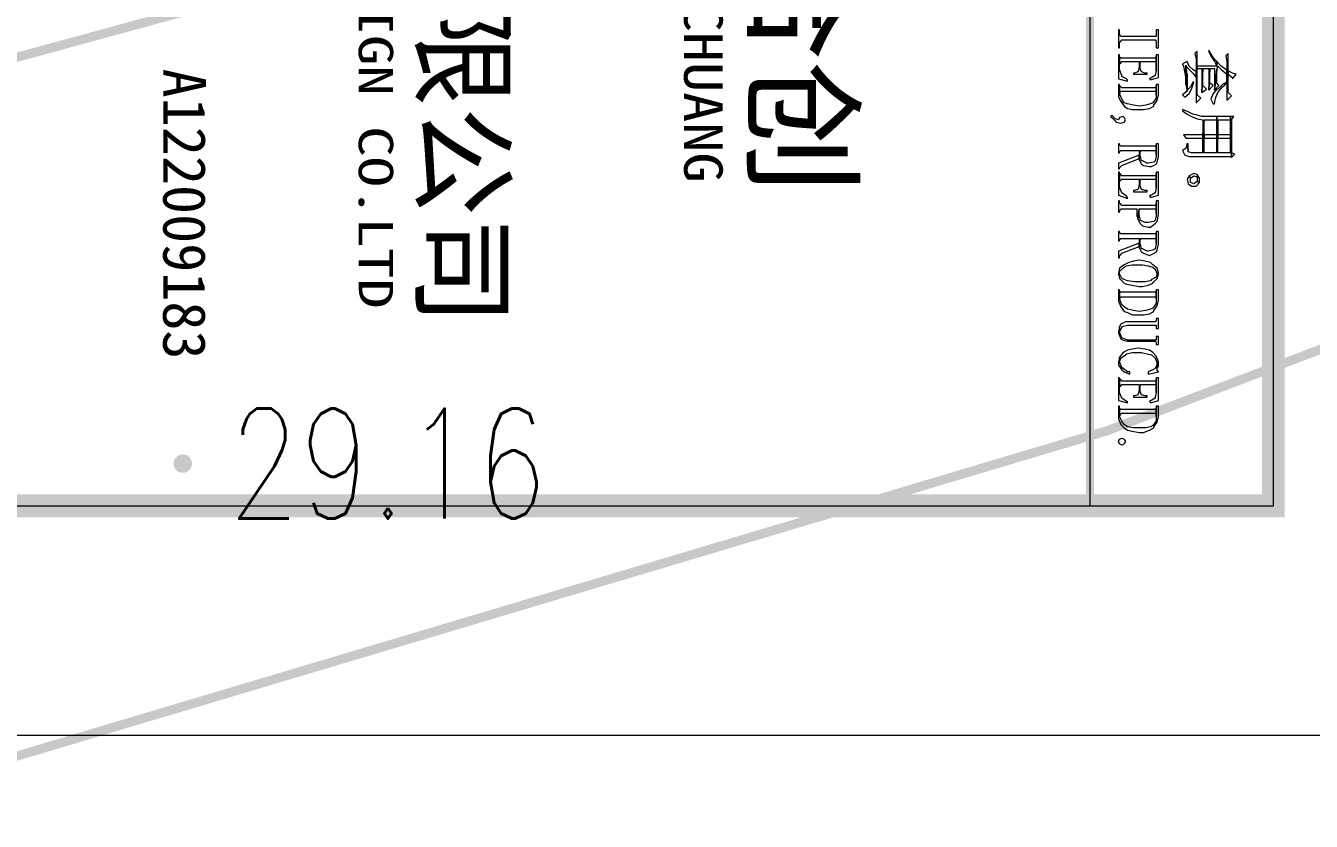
# Model space of a CAD drawing. Header units: millimetres. Extents: x -53295381 to 181933601, y -165 to 204541444.
# Drawn here: x 51576611 to 51604635, y 20956885 to 20974234 of the extents above; entities that cross this region are included whole.
import ezdxf

# ---------------------------------------------------------------- set-up
doc = ezdxf.new("R2010")
doc.units = ezdxf.units.MM
doc.header["$LTSCALE"] = 1000
for name, color, linetype in [('PP-COM', 7, 'Continuous'), ('地形', 253, 'Continuous'), ('标注', 3, 'Continuous')]:
    doc.layers.add(name, color=color, linetype=linetype)
doc.layers.add('PUB_TITLE', color=7, linetype='Continuous', lineweight=20)
doc.styles.add('C', font='c.shx', dxfattribs={"width": 0.75, "height": 3, "bigfont": 'hzk.shx'})
doc.styles.add('HZ', font='rs.shx', dxfattribs={"width": 0.8, "bigfont": 'hztxt.shx'})
doc.styles.add('图标黑体', font='simhei.ttf', dxfattribs={"width": 0.7})
doc.styles.add('宋体', font='')
doc.styles.get('宋体').set_extended_font_data('宋体')
doc.dimstyles.new('1', dxfattribs={"dimtxt": 1.5, "dimasz": 2, "dimexe": 1, "dimexo": 0.2, "dimgap": 0.5, "dimtad": 1, "dimdec": 1, "dimzin": 0, "dimdsep": 46, "dimtxsty": '宋体', "dimcen": 0.2, "dimclrd": 3, "dimclre": 3, "dimclrt": 3, "dimadec": 0, "dimazin": 0, "dimtfac": 1, "dimtdec": 1, "dimtofl": 0, "dimtmove": 2, "dimatfit": 3, "dimfxl": 0, "dimtolj": 1, "dimtzin": 0, "dimarcsym": 0})

# ---------------------------------------------------------------- blocks, each defined once
blk = doc.blocks.new('gc200')
at = {"const_width": 0.2}
blk.add_lwpolyline([(-0.1, 0, 1), (0.1, 0, 1)], format="xyb", close=True, dxfattribs=at)
blk = doc.blocks.new('*D53')
at = {"color": 3, "lineweight": -2}
for start, end in [(39.44823, 48.89645), (341.10355, 350.55177)]:
    blk.add_arc((1344.218, 1910.564), 16.999, start, end, dxfattribs=at)
at = {"color": 3}
for points in [[(1357.728, 1921.631), (1356.961, 1921.099), (1358.94, 1919.064)], [(1360.522, 1907.812), (1361.452, 1907.735), (1361.217, 1910.564)]]:
    blk.add_solid(points, dxfattribs=at)
at = {"layer": 'Defpoints', "color": 0}
for p in [(1395.655, 1940.261), (1360.959, 1913.516), (1344.218, 1910.564), (1344.218, 1910.564), (1403.612, 1910.564)]:
    blk.add_point(p, dxfattribs=at)
at = {"color": 3, "insert": (1362.57, 1915.482), "char_height": 3, "attachment_point": 5, "rotation": 285, "style": 'HZ'}
blk.add_mtext('\\A1;α/3', dxfattribs=at)
blk = doc.blocks.new('*D54')
at = {"color": 3, "lineweight": -2}
blk.add_arc((1344.218, 1910.564), 28.56, 5.61939, 84.38061, dxfattribs=at)
at = {"color": 3}
for points in [[(1346.992, 1938.522), (1347.038, 1939.454), (1344.218, 1939.125)], [(1373.108, 1913.384), (1372.175, 1913.338), (1372.779, 1910.564)]]:
    blk.add_solid(points, dxfattribs=at)
at = {"layer": 'Defpoints', "color": 0}
for p in [(1344.218, 1969.958), (1368.952, 1924.845), (1344.218, 1910.564), (1344.218, 1910.564), (1403.612, 1910.564)]:
    blk.add_point(p, dxfattribs=at)
at = {"color": 3, "insert": (1365.828, 1932.174), "char_height": 3, "attachment_point": 5, "rotation": 315, "style": 'HZ'}
blk.add_mtext('\\A1;α', dxfattribs=at)
blk = doc.blocks.new('*D55')
at = {"color": 3, "lineweight": -2}
for start, end in [(69.4333, 78.8666), (11.1334, 20.5667)]:
    blk.add_arc((1344.218, 1910.564), 17.026, start, end, dxfattribs=at)
at = {"color": 3}
for points in [[(1350.399, 1926.927), (1350, 1926.083), (1352.731, 1925.309)], [(1359.737, 1916.346), (1360.581, 1916.745), (1358.963, 1919.077)]]:
    blk.add_solid(points, dxfattribs=at)
at = {"layer": 'Defpoints', "color": 0}
for p in [(1373.915, 1962.001), (1395.655, 1940.261), (1355.162, 1923.607), (1344.218, 1910.564), (1344.218, 1910.564)]:
    blk.add_point(p, dxfattribs=at)
at = {"color": 3, "insert": (1358.072, 1924.056), "char_height": 3, "attachment_point": 5, "rotation": 314.2422, "style": 'HZ'}
blk.add_mtext('\\A1;α/3', dxfattribs=at)
blk = doc.blocks.new('*D27')
at = {"color": 3, "lineweight": -2}
for start, end in [(99.4333, 108.8666), (41.1334, 50.5667)]:
    blk.add_arc((1344.218, 1910.564), 17.026, start, end, dxfattribs=at)
at = {"color": 3}
for points in [[(1341.389, 1927.825), (1341.466, 1926.895), (1344.218, 1927.59)], [(1354.767, 1923.331), (1355.299, 1924.098), (1352.731, 1925.309)]]:
    blk.add_solid(points, dxfattribs=at)
at = {"layer": 'Defpoints', "color": 0}
for p in [(1344.218, 1969.958), (1373.915, 1962.001), (1350.042, 1926.563), (1344.218, 1910.564), (1344.218, 1910.564)]:
    blk.add_point(p, dxfattribs=at)
at = {"color": 3, "insert": (1349.143, 1928.942), "char_height": 3, "attachment_point": 5, "rotation": 345, "style": 'HZ'}
blk.add_mtext('\\A1;α/3', dxfattribs=at)
blk = doc.blocks.new('*D35')
at = {"layer": 'Defpoints', "color": 0}
for p in [(1319.577, 1812.569), (1317.437, 1800.401), (1286.683, 1796.73), (1303.739, 1796.73), (1303.739, 1796.73)]:
    blk.add_point(p, dxfattribs=at)
at = {"layer": '标注', "color": 3, "lineweight": -2}
blk.add_line((1305.739, 1796.73), (1319.92, 1796.73), dxfattribs=at)
for start, end in [(56.3312, 67.66239), (337.33761, 348.6688)]:
    blk.add_arc((1303.739, 1796.73), 14.181, start, end, dxfattribs=at)
at = {"layer": '标注', "color": 3}
for points in [[(1311.896, 1808.894), (1311.305, 1808.172), (1313.766, 1806.758)], [(1317.179, 1793.99), (1318.108, 1793.898), (1317.92, 1796.73)]]:
    blk.add_solid(points, dxfattribs=at)
at = {"layer": '标注', "color": 3, "insert": (1318.688, 1802.922), "char_height": 3, "attachment_point": 5, "rotation": 292.5, "style": 'C'}
blk.add_mtext('\\A1;45°', dxfattribs=at)
blk = doc.blocks.new('中联合创')
h = blk.add_hatch()
h.set_pattern_fill('ANSI31', color=140, scale=50, angle=359.98)
h.set_pattern_definition([(44.98, (-59145.75, -52060.4), (-56.107005, 56.14619), [])])
h.paths.add_polyline_path([(96680, -294568, 0.414214), (95973, -294568), (90944, -299594, 0.414214), (90943, -300333, 0.414222), (91681, -300333), (95378, -296639, -0.66944), (97426, -297493), (97410, -301633, 0.66944), (97581, -301704), (100345, -298942, 0.414214), (100345, -298235)])
h.paths.add_polyline_path([(95099, -298522, 0.66944), (94587, -298309), (88195, -304696, 0.414214), (88195, -305403), (90242, -307452, 0.414214), (90949, -307452), (94731, -303673, 0.198007), (95082, -302829)])
h = blk.add_hatch()
h.set_pattern_fill('ANSI31', color=152, scale=50)
h.set_pattern_definition([(45, (-59145.75, -52060.4), (-56.1266, 56.1266), [])])
h.paths.add_polyline_path([(102244, -298550, 0.414214), (101537, -298550), (97756, -302329, 0.198007), (97404, -303173), (97388, -307480, 0.66944), (97900, -307693), (104291, -301306, 0.414214), (104291, -300599)])
h.paths.add_polyline_path([(95076, -304369, 0.66944), (94906, -304298), (92142, -307060, 0.414214), (92142, -307767), (95806, -311434, 0.414214), (96514, -311434), (102532, -305420, 0.414214), (102532, -304681, 0.414222), (101794, -304680), (97109, -309363, -0.66944), (95061, -308509)])
at = {"color": 140}
for p, q in [((95973, -294568), (90944, -299594)), ((96680, -294568), (100345, -298235)), ((95378, -296639), (91681, -300333)), ((97426, -297493), (97410, -301633)), ((94587, -298309), (88195, -304696)), ((95099, -298522), (95082, -302829)), ((100345, -298942), (97581, -301704)), ((90943, -300333), (90943, -300333)), ((90949, -307452), (94731, -303673)), ((88195, -305403), (90242, -307452))]:
    blk.add_line(p, q, dxfattribs=at)
at = {"color": 152}
for p, q in [((101537, -298550), (97756, -302329)), ((104291, -300599), (102244, -298550)), ((97900, -307693), (104291, -301306)), ((97388, -307480), (97404, -303173)), ((92142, -307060), (94906, -304298)), ((95061, -308509), (95076, -304369)), ((97109, -309363), (101794, -304680)), ((96514, -311434), (102532, -305420)), ((101543, -305669), (101543, -305669)), ((95806, -311434), (92142, -307767))]:
    blk.add_line(p, q, dxfattribs=at)
at = {"color": 140}
for centre, radius, start, end in [((96326, -294921), 500, 44.98059, 134.98059), ((96226, -297488), 1200, 359.78089, 134.98059), ((94799, -298521), 300, 359.78089, 134.98059), ((99991, -298589), 500, 314.98059, 44.98059), ((91313, -299963), 522, 134.98059, 224.98059), ((91313, -299964), 522, 224.98059, 314.98059), ((97510, -301633), 100, 179.78089, 314.98059), ((93882, -302824), 1200, 314.98059, 359.78089), ((88549, -305050), 500, 134.98059, 224.98059), ((90596, -307098), 500, 224.98059, 314.98059)]:
    blk.add_arc(centre, radius, start, end, dxfattribs=at)
at = {"color": 152}
for centre, radius, start, end in [((101891, -298904), 500, 44.98059, 134.98059), ((103938, -300952), 500, 314.98059, 44.98059), ((98604, -303178), 1200, 134.98059, 179.78089), ((94976, -304369), 100, 359.78089, 134.98059), ((102163, -305050), 522, 44.98059, 134.98059), ((102163, -305050), 522, 314.98059, 44.98059), ((92495, -307413), 500, 134.98059, 224.98059), ((97688, -307481), 300, 179.78089, 314.98059), ((96261, -308514), 1200, 179.78089, 314.98059), ((96160, -311081), 500, 224.98059, 314.98059)]:
    blk.add_arc(centre, radius, start, end, dxfattribs=at)
at = {"layer": 'PUB_TITLE', "style": '图标黑体'}
for s, height, width, p in [('中联合创', 6000, 1.06, (109801, -304400)), ('ZHONGLIANHECHUANG', 2500, 1.15, (110471, -309084))]:
    blk.add_text(s, height=height, dxfattribs=dict(at, width=width)).set_placement(p)
blk = doc.blocks.new('2015AACI_TQ_A2')
at = {"layer": 'PUB_TITLE'}
for points in [[(-6000, 39200), (0, 39200), (0, 40000), (-6000, 40000)], [(-6000, 0), (0, 0), (0, 40000), (-6000, 40000)]]:
    blk.add_lwpolyline(points, close=True, dxfattribs=at)
at = {"layer": 'PUB_TITLE', "lineweight": 0}
for points in [[(-1788.2, 39817.7), (-1803.2, 39802.7), (-1882.8, 39802.7), (-1897.7, 39802.7), (-1972.4, 39802.7), (-1962.4, 39792.8), (-1937.5, 39797.8), (-1902.7, 39797.8), (-1843, 39797.8), (-1768.3, 39797.8)], [(-1902.7, 39797.8), (-1902.7, 39792.8), (-1917.6, 39772.9), (-1937.5, 39753), (-1917.6, 39753), (-1917.6, 39668.4), (-1907.7, 39668.4), (-1907.7, 39688.3), (-1803.2, 39688.3), (-1907.7, 39693.3), (-1907.7, 39718.1), (-1813.1, 39718.1), (-1907.7, 39723.1), (-1907.7, 39743), (-1813.1, 39743), (-1902.7, 39753), (-1917.6, 39758), (-1917.6, 39758), (-1902.7, 39772.9), (-1882.8, 39797.8), (-1848, 39797.8)], [(-1843, 39797.8), (-1902.7, 39797.8), (-1848, 39797.8), (-1838, 39777.9), (-1818.1, 39758), (-1818.1, 39753), (-1798.2, 39738), (-1773.3, 39728.1), (-1773.3, 39728.1), (-1753.4, 39738), (-1753.4, 39743), (-1753.4, 39743), (-1778.3, 39748), (-1803.2, 39758), (-1808.1, 39762.9), (-1828, 39777.9)], [(-1882.8, 39837.6), (-1887.8, 39822.6), (-1897.7, 39802.7), (-1882.8, 39802.7), (-1867.9, 39822.6), (-1862.9, 39822.6)], [(-1698.7, 39827.6), (-1698.7, 39812.7), (-1539.4, 39812.7), (-1539.4, 39758), (-1604.1, 39758), (-1698.7, 39753), (-1619, 39753), (-1539.4, 39753), (-1539.4, 39698.2), (-1604.1, 39698.2), (-1619, 39698.2), (-1683.7, 39698.2), (-1619, 39693.3), (-1539.4, 39693.3), (-1539.4, 39643.5), (-1544.4, 39628.6), (-1549.4, 39628.6), (-1579.2, 39623.6), (-1559.3, 39618.6), (-1549.4, 39603.7), (-1529.5, 39613.6), (-1524.5, 39633.5), (-1524.5, 39812.7), (-1519.5, 39817.7), (-1683.7, 39817.7)], [(-1698.7, 39812.7), (-1698.7, 39787.8), (-1698.7, 39753), (-1604.1, 39758), (-1683.7, 39758), (-1683.7, 39812.7), (-1619, 39812.7), (-1604.1, 39812.7), (-1539.4, 39812.7)], [(-1534.5, 39832.6), (-1539.4, 39817.7), (-1683.7, 39817.7), (-1519.5, 39817.7)], [(-1604.1, 39812.7), (-1619, 39812.7), (-1619, 39758), (-1683.7, 39758), (-1604.1, 39758)], [(-1937.5, 39753), (-1942.5, 39748), (-1962.4, 39733.1), (-1987.3, 39718.1), (-1982.3, 39718.1), (-1982.3, 39718.1), (-1962.4, 39728.1), (-1937.5, 39743), (-1917.6, 39753)], [(-1833, 39762.9), (-1843, 39753), (-1902.7, 39753), (-1813.1, 39743)], [(-1698.7, 39753), (-1698.7, 39738), (-1698.7, 39713.2), (-1698.7, 39688.3), (-1703.6, 39668.4), (-1708.6, 39648.5), (-1718.6, 39628.6), (-1728.5, 39603.7), (-1728.5, 39603.7), (-1723.5, 39603.7), (-1708.6, 39623.6), (-1698.7, 39643.5), (-1688.7, 39668.4), (-1683.7, 39693.3), (-1619, 39693.3), (-1683.7, 39698.2), (-1683.7, 39698.2), (-1683.7, 39718.1), (-1683.7, 39753), (-1619, 39753)], [(-1619, 39753), (-1619, 39698.2), (-1604.1, 39698.2), (-1604.1, 39753), (-1539.4, 39753)], [(-1778.3, 39683.3), (-1793.2, 39668.4), (-1907.7, 39668.4), (-1917.6, 39668.4), (-1982.3, 39668.4), (-1972.4, 39658.4), (-1952.5, 39663.4), (-1892.7, 39663.4), (-1867.9, 39663.4), (-1758.4, 39663.4)], [(-1833, 39738), (-1843, 39723.1), (-1907.7, 39723.1), (-1813.1, 39718.1)], [(-1818.1, 39708.2), (-1833, 39693.3), (-1907.7, 39693.3), (-1803.2, 39688.3)], [(-1619, 39693.3), (-1619, 39688.3), (-1619, 39668.4), (-1619, 39643.5), (-1619, 39608.7), (-1604.1, 39618.6), (-1604.1, 39618.6), (-1604.1, 39633.5), (-1604.1, 39658.4), (-1604.1, 39693.3), (-1539.4, 39693.3)], [(-1867.9, 39663.4), (-1892.7, 39663.4), (-1902.7, 39648.5), (-1917.6, 39633.5), (-1917.6, 39633.5), (-1937.5, 39623.6), (-1927.6, 39603.7), (-1917.6, 39608.7), (-1887.8, 39613.6), (-1887.8, 39613.6), (-1862.9, 39618.6), (-1838, 39618.6), (-1922.6, 39618.6), (-1912.6, 39623.6), (-1892.7, 39643.5), (-1887.8, 39648.5)], [(-1848, 39653.5), (-1848, 39648.5), (-1828, 39638.5), (-1813.1, 39623.6), (-1818.1, 39623.6), (-1833, 39623.6), (-1852.9, 39623.6), (-1882.8, 39623.6), (-1808.1, 39623.6), (-1793.2, 39603.7), (-1783.3, 39613.6), (-1783.3, 39613.6), (-1798.2, 39633.5), (-1798.2, 39633.5), (-1818.1, 39643.5)], [(-1579.2, 39628.6), (-1579.2, 39623.6), (-1549.4, 39628.6)], [(-1430, 39678.3), (-1444.9, 39668.4), (-1449.9, 39653.5), (-1439.9, 39633.5), (-1430, 39638.5), (-1439.9, 39653.5), (-1434.9, 39668.4), (-1415, 39668.4), (-1410.1, 39678.3)], [(-1410.1, 39678.3), (-1415, 39668.4), (-1405.1, 39653.5), (-1410.1, 39638.5), (-1430, 39638.5), (-1439.9, 39633.5), (-1425, 39623.6), (-1405.1, 39628.6), (-1395.1, 39643.5), (-1395.1, 39663.4)], [(-1882.8, 39623.6), (-1922.6, 39618.6), (-1838, 39618.6), (-1808.1, 39623.6)], [(-1997.2, 39499.2), (-2076.9, 39499.2), (-2076.9, 39489.2), (-2057, 39489.2), (-2047, 39489.2), (-2047, 39484.3), (-2047, 39340), (-2047, 39335), (-2057, 39330), (-2076.9, 39330), (-2076.9, 39325), (-1997.2, 39325), (-1997.2, 39330), (-2022.1, 39330), (-2027.1, 39335), (-2032.1, 39340), (-2032.1, 39484.3), (-2027.1, 39489.2), (-2022.1, 39489.2), (-1997.2, 39489.2)], [(-1867.9, 39499.2), (-1967.4, 39499.2), (-1967.4, 39489.2), (-1962.4, 39489.2), (-1897.7, 39489.2), (-1877.8, 39484.3), (-1877.8, 39484.3), (-1862.9, 39459.4), (-1857.9, 39464.4)], [(-1962.4, 39489.2), (-1952.5, 39489.2), (-1952.5, 39484.3), (-1952.5, 39340), (-1952.5, 39335), (-1957.4, 39330), (-1927.6, 39330), (-1932.5, 39335), (-1937.5, 39340), (-1937.5, 39414.6), (-1907.7, 39414.6), (-1937.5, 39419.6), (-1937.5, 39484.3), (-1932.5, 39489.2), (-1927.6, 39489.2), (-1897.7, 39489.2)], [(-1793.2, 39499.2), (-1838, 39499.2), (-1838, 39489.2), (-1833, 39489.2), (-1793.2, 39489.2), (-1778.3, 39489.2), (-1758.4, 39474.3), (-1753.4, 39464.4), (-1748.4, 39444.5), (-1743.5, 39414.6), (-1748.4, 39389.7), (-1753.4, 39364.8), (-1758.4, 39349.9), (-1773.3, 39340), (-1798.2, 39330), (-1833, 39330), (-1838, 39330), (-1838, 39325), (-1798.2, 39325), (-1783.3, 39325), (-1763.4, 39335), (-1743.5, 39349.9), (-1733.5, 39364.8), (-1728.5, 39384.7), (-1728.5, 39414.6), (-1728.5, 39434.5), (-1733.5, 39459.4), (-1743.5, 39479.3), (-1748.4, 39479.3), (-1768.3, 39494.2)], [(-1833, 39489.2), (-1828, 39489.2), (-1823.1, 39484.3), (-1823.1, 39340), (-1828, 39335), (-1833, 39330), (-1798.2, 39330), (-1808.1, 39335), (-1808.1, 39340), (-1808.1, 39484.3), (-1803.2, 39489.2), (-1793.2, 39489.2)], [(-1524.5, 39499.2), (-1579.2, 39499.2), (-1579.2, 39489.2), (-1574.3, 39489.2), (-1529.5, 39489.2), (-1524.5, 39489.2), (-1504.6, 39484.3), (-1499.6, 39479.3), (-1494.6, 39454.4), (-1494.6, 39449.4), (-1504.6, 39429.5), (-1504.6, 39424.6), (-1529.5, 39419.6), (-1549.4, 39419.6), (-1509.6, 39414.6), (-1489.7, 39424.6), (-1484.7, 39434.5), (-1479.7, 39459.4), (-1479.7, 39469.3), (-1489.7, 39489.2), (-1499.6, 39494.2)], [(-1574.3, 39489.2), (-1569.3, 39489.2), (-1569.3, 39484.3), (-1569.3, 39340), (-1569.3, 39335), (-1574.3, 39330), (-1579.2, 39330), (-1579.2, 39325), (-1539.4, 39325), (-1539.4, 39330), (-1544.4, 39330), (-1549.4, 39335), (-1549.4, 39340), (-1549.4, 39414.6), (-1529.5, 39414.6), (-1514.6, 39414.6), (-1509.6, 39414.6), (-1549.4, 39419.6), (-1549.4, 39484.3), (-1549.4, 39489.2), (-1544.4, 39489.2), (-1529.5, 39489.2)], [(-1355.3, 39499.2), (-1454.8, 39499.2), (-1454.8, 39489.2), (-1449.9, 39489.2), (-1385.2, 39489.2), (-1365.3, 39484.3), (-1365.3, 39484.3), (-1350.3, 39459.4), (-1345.4, 39464.4)], [(-1449.9, 39489.2), (-1444.9, 39489.2), (-1439.9, 39484.3), (-1439.9, 39340), (-1444.9, 39335), (-1449.9, 39330), (-1415, 39330), (-1420, 39335), (-1425, 39340), (-1425, 39414.6), (-1395.1, 39414.6), (-1425, 39419.6), (-1425, 39484.3), (-1420, 39489.2), (-1415, 39489.2), (-1385.2, 39489.2)], [(-1270.7, 39499.2), (-1330.4, 39499.2), (-1330.4, 39489.2), (-1320.5, 39489.2), (-1275.7, 39489.2), (-1265.7, 39489.2), (-1245.8, 39484.3), (-1240.9, 39479.3), (-1235.9, 39454.4), (-1235.9, 39439.5), (-1245.8, 39419.6), (-1250.8, 39419.6), (-1270.7, 39414.6), (-1295.6, 39414.6), (-1250.8, 39409.6), (-1230.9, 39419.6), (-1221, 39429.5), (-1216, 39454.4), (-1216, 39464.4), (-1230.9, 39484.3), (-1240.9, 39494.2)], [(-1320.5, 39489.2), (-1315.5, 39489.2), (-1310.5, 39484.3), (-1310.5, 39340), (-1315.5, 39335), (-1320.5, 39330), (-1330.4, 39330), (-1330.4, 39325), (-1280.7, 39325), (-1280.7, 39330), (-1285.6, 39330), (-1295.6, 39335), (-1295.6, 39340), (-1295.6, 39404.6), (-1265.7, 39404.6), (-1250.8, 39409.6), (-1295.6, 39414.6), (-1295.6, 39484.3), (-1295.6, 39489.2), (-1285.6, 39489.2), (-1275.7, 39489.2)], [(-1141.3, 39499.2), (-1196.1, 39499.2), (-1196.1, 39489.2), (-1191.1, 39489.2), (-1146.3, 39489.2), (-1141.3, 39489.2), (-1121.4, 39484.3), (-1116.5, 39479.3), (-1111.5, 39454.4), (-1111.5, 39449.4), (-1121.4, 39429.5), (-1121.4, 39424.6), (-1146.3, 39419.6), (-1166.2, 39419.6), (-1126.4, 39414.6), (-1106.5, 39424.6), (-1101.5, 39434.5), (-1091.6, 39459.4), (-1096.6, 39469.3), (-1106.5, 39489.2), (-1116.5, 39494.2)], [(-1191.1, 39489.2), (-1186.1, 39489.2), (-1186.1, 39484.3), (-1186.1, 39340), (-1186.1, 39335), (-1191.1, 39330), (-1196.1, 39330), (-1196.1, 39325), (-1156.3, 39325), (-1156.3, 39330), (-1161.2, 39330), (-1166.2, 39335), (-1166.2, 39340), (-1166.2, 39414.6), (-1146.3, 39414.6), (-1131.4, 39414.6), (-1126.4, 39414.6), (-1166.2, 39419.6), (-1166.2, 39484.3), (-1166.2, 39489.2), (-1161.2, 39489.2), (-1146.3, 39489.2)], [(-1012, 39499.2), (-1016.9, 39499.2), (-1036.8, 39494.2), (-1051.8, 39474.3), (-1061.7, 39464.4), (-1066.7, 39439.5), (-1071.7, 39414.6), (-1066.7, 39389.7), (-1061.7, 39369.8), (-1051.8, 39349.9), (-1036.8, 39330), (-1012, 39325), (-1012, 39325), (-1012, 39330), (-1021.9, 39330), (-1041.8, 39349.9), (-1046.8, 39359.9), (-1051.8, 39384.7), (-1051.8, 39414.6), (-1051.8, 39429.5), (-1046.8, 39454.4), (-1041.8, 39474.3), (-1031.9, 39484.3), (-1012, 39494.2), (-992.1, 39494.2)], [(-992.1, 39494.2), (-1012, 39494.2), (-997, 39489.2), (-987.1, 39469.3), (-982.1, 39464.4), (-977.1, 39439.5), (-977.1, 39414.6), (-977.1, 39394.7), (-982.1, 39364.8), (-987.1, 39349.9), (-992.1, 39340), (-1012, 39330), (-1012, 39325), (-992.1, 39330), (-972.1, 39349.9), (-967.2, 39359.9), (-962.2, 39384.7), (-957.2, 39414.6), (-957.2, 39429.5), (-962.2, 39454.4), (-972.1, 39474.3), (-977.1, 39479.3)], [(-897.5, 39499.2), (-942.3, 39499.2), (-942.3, 39489.2), (-937.3, 39489.2), (-902.5, 39489.2), (-882.6, 39489.2), (-862.7, 39474.3), (-857.7, 39464.4), (-852.7, 39444.5), (-847.7, 39414.6), (-852.7, 39389.7), (-857.7, 39364.8), (-867.7, 39349.9), (-877.6, 39340), (-902.5, 39330), (-937.3, 39330), (-942.3, 39330), (-942.3, 39325), (-902.5, 39325), (-892.5, 39325), (-867.7, 39335), (-847.7, 39349.9), (-842.8, 39364.8), (-832.8, 39384.7), (-832.8, 39414.6), (-832.8, 39434.5), (-837.8, 39459.4), (-847.7, 39479.3), (-852.7, 39479.3), (-872.6, 39494.2)], [(-937.3, 39489.2), (-932.3, 39489.2), (-932.3, 39484.3), (-932.3, 39340), (-932.3, 39335), (-937.3, 39330), (-902.5, 39330), (-912.4, 39335), (-912.4, 39340), (-912.4, 39484.3), (-912.4, 39489.2), (-902.5, 39489.2)], [(-773.1, 39499.2), (-817.9, 39499.2), (-817.9, 39489.2), (-812.9, 39489.2), (-807.9, 39489.2), (-803, 39484.3), (-803, 39364.8), (-803, 39354.9), (-793, 39335), (-783.1, 39330), (-758.2, 39330), (-778.1, 39340), (-783.1, 39340), (-788, 39364.8), (-788, 39484.3), (-788, 39489.2), (-778.1, 39489.2), (-773.1, 39489.2)], [(-703.4, 39499.2), (-738.3, 39499.2), (-738.3, 39489.2), (-728.3, 39489.2), (-723.3, 39489.2), (-723.3, 39484.3), (-723.3, 39364.8), (-723.3, 39364.8), (-733.3, 39340), (-733.3, 39340), (-758.2, 39330), (-783.1, 39330), (-758.2, 39325), (-753.2, 39325), (-728.3, 39335), (-723.3, 39344.9), (-718.4, 39364.8), (-718.4, 39484.3), (-713.4, 39489.2), (-708.4, 39489.2), (-703.4, 39489.2)], [(-623.8, 39499.2), (-628.8, 39499.2), (-653.7, 39489.2), (-668.6, 39474.3), (-678.6, 39459.4), (-683.5, 39439.5), (-688.5, 39409.6), (-683.5, 39384.7), (-678.6, 39364.8), (-668.6, 39344.9), (-668.6, 39344.9), (-648.7, 39330), (-628.8, 39330), (-643.7, 39335), (-658.7, 39354.9), (-663.6, 39359.9), (-668.6, 39384.7), (-668.6, 39414.6), (-668.6, 39424.6), (-663.6, 39449.4), (-658.7, 39469.3), (-643.7, 39484.3), (-623.8, 39494.2), (-598.9, 39494.2), (-608.9, 39499.2)], [(-584, 39499.2), (-589, 39494.2), (-598.9, 39494.2), (-623.8, 39494.2), (-618.8, 39494.2), (-598.9, 39484.3), (-594, 39474.3), (-584, 39454.4), (-574.1, 39454.4)], [(-459.6, 39499.2), (-559.1, 39499.2), (-559.1, 39489.2), (-554.2, 39489.2), (-494.4, 39489.2), (-474.5, 39484.3), (-469.6, 39484.3), (-454.6, 39459.4), (-449.7, 39464.4)], [(-554.2, 39489.2), (-549.2, 39489.2), (-544.2, 39484.3), (-544.2, 39340), (-549.2, 39335), (-554.2, 39330), (-519.3, 39330), (-524.3, 39335), (-529.3, 39340), (-529.3, 39414.6), (-499.4, 39414.6), (-529.3, 39419.6), (-529.3, 39484.3), (-524.3, 39489.2), (-519.3, 39489.2), (-494.4, 39489.2)], [(-389.9, 39499.2), (-434.7, 39499.2), (-434.7, 39489.2), (-424.8, 39489.2), (-389.9, 39489.2), (-370, 39489.2), (-350.1, 39474.3), (-345.2, 39464.4), (-340.2, 39444.5), (-340.2, 39414.6), (-340.2, 39389.7), (-345.2, 39364.8), (-355.1, 39349.9), (-370, 39340), (-389.9, 39330), (-424.8, 39330), (-434.7, 39330), (-434.7, 39325), (-389.9, 39325), (-380, 39325), (-355.1, 39335), (-340.2, 39349.9), (-330.2, 39364.8), (-325.3, 39384.7), (-320.3, 39414.6), (-320.3, 39434.5), (-330.2, 39459.4), (-340.2, 39479.3), (-345.2, 39479.3), (-365.1, 39494.2)], [(-424.8, 39489.2), (-419.8, 39489.2), (-419.8, 39484.3), (-419.8, 39340), (-419.8, 39335), (-424.8, 39330), (-389.9, 39330), (-399.9, 39335), (-404.9, 39340), (-404.9, 39484.3), (-399.9, 39489.2), (-389.9, 39489.2)], [(-1882.8, 39449.4), (-1887.8, 39449.4), (-1887.8, 39439.5), (-1892.7, 39424.6), (-1907.7, 39419.6), (-1937.5, 39419.6), (-1907.7, 39414.6), (-1892.7, 39409.6), (-1887.8, 39394.7), (-1887.8, 39389.7), (-1882.8, 39389.7)], [(-1514.6, 39414.6), (-1529.5, 39414.6), (-1494.6, 39325), (-1469.8, 39325), (-1469.8, 39330), (-1474.7, 39330), (-1479.7, 39335), (-1484.7, 39340)], [(-1370.2, 39449.4), (-1375.2, 39449.4), (-1375.2, 39439.5), (-1380.2, 39424.6), (-1395.1, 39419.6), (-1425, 39419.6), (-1395.1, 39414.6), (-1380.2, 39409.6), (-1375.2, 39394.7), (-1375.2, 39389.7), (-1370.2, 39389.7)], [(-1131.4, 39414.6), (-1146.3, 39414.6), (-1111.5, 39325), (-1081.6, 39325), (-1081.6, 39330), (-1091.6, 39330), (-1096.6, 39335), (-1101.5, 39340)], [(-474.5, 39449.4), (-479.5, 39449.4), (-479.5, 39439.5), (-484.5, 39424.6), (-499.4, 39419.6), (-529.3, 39419.6), (-499.4, 39414.6), (-484.5, 39409.6), (-479.5, 39394.7), (-479.5, 39389.7), (-474.5, 39389.7)], [(-1857.9, 39364.8), (-1862.9, 39359.9), (-1872.8, 39340), (-1877.8, 39340), (-1902.7, 39330), (-1927.6, 39330), (-1957.4, 39330), (-1967.4, 39330), (-1967.4, 39325), (-1862.9, 39325), (-1852.9, 39364.8)], [(-1683.7, 39354.9), (-1693.7, 39349.9), (-1698.7, 39344.9), (-1693.7, 39330), (-1683.7, 39325), (-1688.7, 39310.1), (-1703.6, 39295.2), (-1698.7, 39290.2), (-1693.7, 39295.2), (-1678.8, 39310.1), (-1673.8, 39315.1), (-1668.8, 39335), (-1673.8, 39349.9)], [(-1345.4, 39364.8), (-1350.3, 39359.9), (-1365.3, 39340), (-1365.3, 39340), (-1390.1, 39330), (-1415, 39330), (-1449.9, 39330), (-1454.8, 39330), (-1454.8, 39325), (-1355.3, 39325), (-1340.4, 39364.8)], [(-584, 39374.8), (-584, 39364.8), (-598.9, 39344.9), (-603.9, 39340), (-628.8, 39330), (-648.7, 39330), (-628.8, 39325), (-613.9, 39325), (-594, 39340), (-584, 39349.9), (-574.1, 39374.8)], [(-454.6, 39364.8), (-454.6, 39359.9), (-469.6, 39340), (-469.6, 39340), (-494.4, 39330), (-519.3, 39330), (-554.2, 39330), (-559.1, 39330), (-559.1, 39325), (-459.6, 39325), (-449.7, 39364.8)], [(-280.5, 39325), (-290.4, 39330), (-290.4, 39330), (-295.4, 39340), (-295.4, 39340), (-290.4, 39349.9), (-290.4, 39349.9), (-280.5, 39354.9), (-280.5, 39354.9), (-270.5, 39349.9), (-270.5, 39349.9), (-265.5, 39340), (-265.5, 39340), (-270.5, 39330), (-270.5, 39330), (-280.5, 39325), (-280.5, 39325), (-280.5, 39325)]]:
    blk.add_lwpolyline(points, close=True, dxfattribs=at)
at = {"layer": 'PUB_TITLE', "const_width": 35}
blk.add_lwpolyline([(-6000, 39200), (0, 39200)], dxfattribs=at)
at = {"xscale": 0.0672, "yscale": 0.0672, "zscale": 0.0672}
blk.add_blockref('中联合创', (-11068.4, 58201.6), dxfattribs=at)
at = {"layer": 'PUB_TITLE', "style": '宋体'}
for s, height, p in [('中联合创设计有限公司', 350, (-5561.2, 36293.7)), ('A122009183', 186.52, (-1907.2, 35160.1))]:
    blk.add_text(s, height=height, dxfattribs=at).set_placement(p)
at = {"layer": 'PUB_TITLE', "style": '宋体', "width": 1.3}
blk.add_text('CHINA UNITED CREATIVE DESIGN CO.LTD', height=150, dxfattribs=at).set_placement((-5503, 36012.5))
blk = doc.blocks.new('伸缩缝')
for base, line1, line2, text, picture, middle in [((1350.042, 1926.563), ((1344.218, 1910.564), (1373.915, 1962.001)), ((1344.218, 1910.564), (1344.218, 1969.958)), 'α/3', '*D27', (1349.143, 1928.942)), ((1368.952, 1924.845), ((1344.218, 1910.564), (1403.612, 1910.564)), ((1344.218, 1910.564), (1344.218, 1969.958)), 'α', '*D54', (1365.828, 1932.174)), ((1355.162, 1923.607), ((1344.218, 1910.564), (1395.655, 1940.261)), ((1344.218, 1910.564), (1373.915, 1962.001)), 'α/3', '*D55', (1358.072, 1924.056)), ((1360.959, 1913.516), ((1344.218, 1910.564), (1403.612, 1910.564)), ((1344.218, 1910.564), (1395.655, 1940.261)), 'α/3', '*D53', (1362.57, 1915.482))]:
    dim = blk.add_angular_dim_2l(base=base, line1=line1, line2=line2, text=text, dimstyle='1', override={"dimexe": 4, "dimexo": 4, "dimtxsty": 'HZ', "dimdle": 4, "dimadec": 1})
    dim.commit()
    dim.dimension.update_dxf_attribs({"geometry": picture, "text_midpoint": middle, "dimtype": 130})
at = {"layer": '标注'}
dim = blk.add_angular_dim_2l(base=(1317.437, 1800.401), line1=((1286.683, 1796.73), (1303.739, 1796.73)), line2=((1319.577, 1812.569), (1303.739, 1796.73)), dimstyle='1', dxfattribs=at)
dim.commit()
dim.dimension.update_dxf_attribs({"geometry": '*D35', "text_midpoint": (1318.688, 1802.922), "dimtype": 130})

msp = doc.modelspace()

# ---------------------------------------------------------------- linework, layer by layer
at = {"layer": 'PUB_TITLE'}
msp.add_lwpolyline([(51398808.075, 21255762.926), (51398808.075, 20958762.926), (51608808.075, 20958762.926), (51608808.075, 21255762.926)], close=True, dxfattribs=at)
at = {"layer": 'PUB_TITLE', "const_width": 500}
msp.add_lwpolyline([(51403808.075, 21243262.926), (51403808.075, 20963762.926), (51603808.075, 20963762.926), (51603808.075, 21243262.926)], close=True, dxfattribs=at)
at = {"layer": '地形', "linetype": 'Continuous', "const_width": 200, "flags": 128}
for points, elevation in [([(51603681.8, 20980998.514), (51533326.8, 20961763.514)], 29603), ([(51607779.8, 20968301.514), (51600158.8, 20965391.514), (51575249.8, 20957958.514), (51537785.8, 20948363.514)], 28888)]:
    msp.add_lwpolyline(points, dxfattribs=dict(at, elevation=elevation))

# ---------------------------------------------------------------- block references
at = {"layer": 'PP-COM', "xscale": 321.4285737276077, "yscale": 321.4285712242126, "zscale": 321.4285714284524}
msp.add_blockref('伸缩缝', (51796714.498, 20476148.395), dxfattribs=at)
at = {"layer": 'PUB_TITLE', "xscale": 5, "yscale": 5, "zscale": 5, "rotation": 270}
msp.add_blockref('2015AACI_TQ_A2', (51403808.075, 20963762.926), dxfattribs=at)
at = {"layer": '地形', "linetype": 'Continuous', "xscale": 1000, "yscale": 1000, "zscale": 202101000}
msp.add_blockref('gc200', (51580034.712, 20964684.78, 29157), dxfattribs=at)

# ---------------------------------------------------------------- texts
at = {"layer": '地形', "style": 'HZ', "width": 0.75}
msp.add_text('29.16', height=2400, dxfattribs=at).set_placement((51581034.8, 20963484.514, 33183))

doc.saveas('drawing.dxf')
